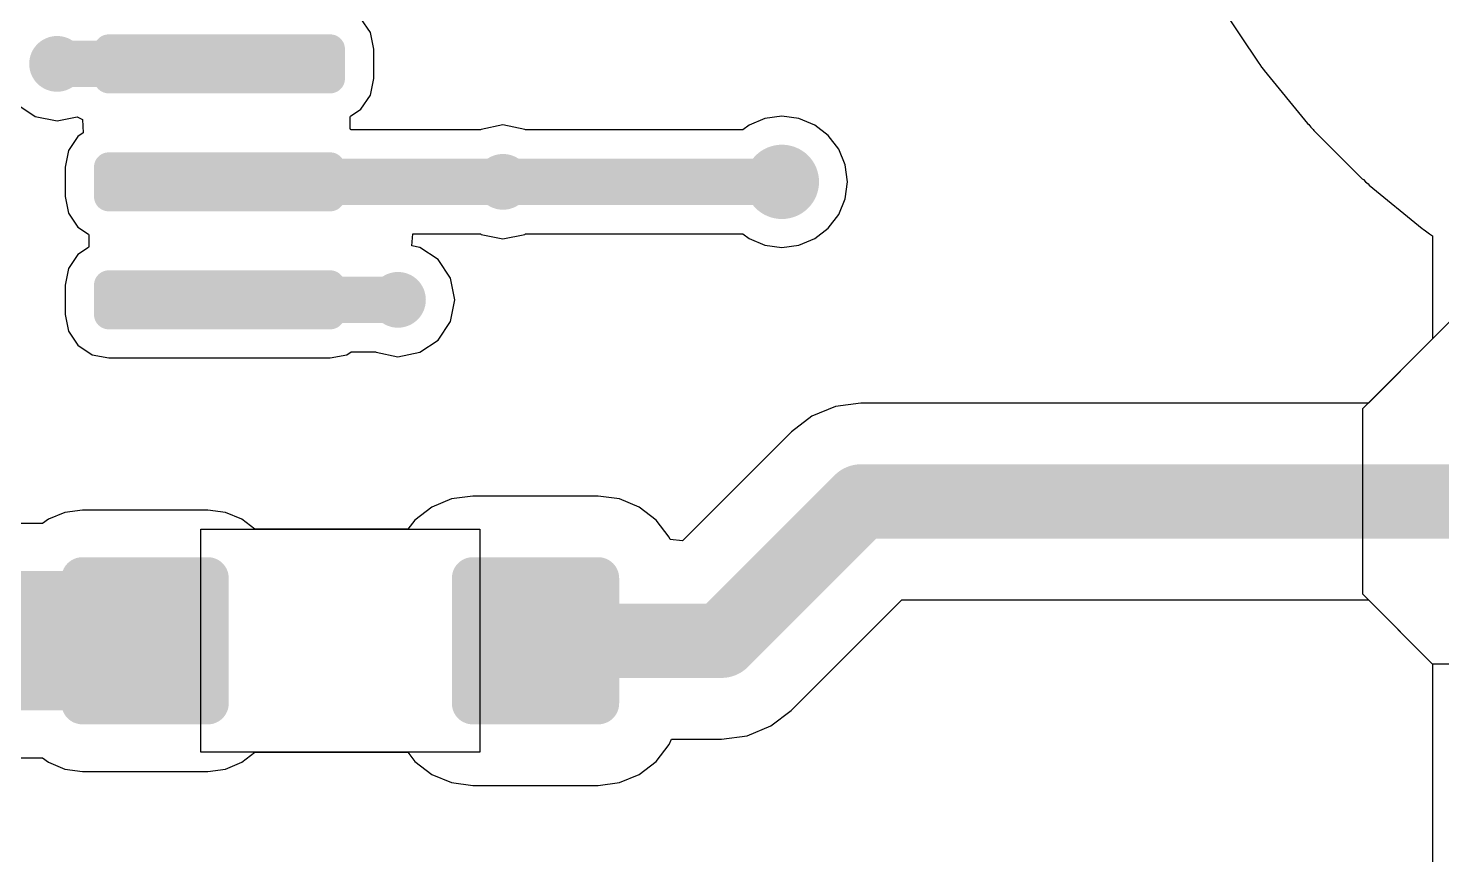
# Model space of a CAD drawing. Header units: millimetres. Extents: x 201 to 305, y 187 to 304.
# Drawn here: x 233.89 to 249.1, y 240.45 to 249.34 of the extents above; entities that cross this region are included whole.
import ezdxf

# ---------------------------------------------------------------- set-up
doc = ezdxf.new("R2010")
doc.units = ezdxf.units.MM
doc.layers.add('TopLayer', color=1, linetype='Continuous')

# ---------------------------------------------------------------- blocks, each defined once
blk = doc.blocks.new('PH08SMD_D20P_PWR_26')
at = {"layer": 'TopLayer', "const_width": 0.159}
for points in [[(-5.953, 3.141, 1), (-5.794, 3.141, 1)], [(-5.636, 3.141, 1), (-5.477, 3.141, 1)], [(-4.683, 3.141, 1), (-4.524, 3.141, 1)], [(-4.366, 3.141, 1), (-4.207, 3.141, 1)], [(-3.413, 3.141, 1), (-3.254, 3.141, 1)], [(-3.096, 3.141, 1), (-2.937, 3.141, 1)], [(-2.143, 3.141, 1), (-1.984, 3.141, 1)], [(-1.826, 3.141, 1), (-1.667, 3.141, 1)], [(-0.873, 3.141, 1), (-0.714, 3.141, 1)], [(-0.556, 3.141, 1), (-0.397, 3.141, 1)], [(0.397, 3.141, 1), (0.556, 3.141, 1)], [(0.714, 3.141, 1), (0.873, 3.141, 1)], [(1.667, 3.141, 1), (1.826, 3.141, 1)], [(1.984, 3.141, 1), (2.143, 3.141, 1)], [(2.937, 3.141, 1), (3.096, 3.141, 1)], [(3.254, 3.141, 1), (3.413, 3.141, 1)], [(4.207, 3.141, 1), (4.366, 3.141, 1)], [(4.524, 3.141, 1), (4.683, 3.141, 1)], [(5.477, 3.141, 1), (5.636, 3.141, 1)], [(5.794, 3.141, 1), (5.953, 3.141, 1)], [(-5.953, 0.759, 1), (-5.794, 0.759, 1)], [(-5.636, 0.759, 1), (-5.477, 0.759, 1)], [(-4.683, 0.759, 1), (-4.524, 0.759, 1)], [(-4.366, 0.759, 1), (-4.207, 0.759, 1)], [(-3.413, 0.759, 1), (-3.254, 0.759, 1)], [(-3.096, 0.759, 1), (-2.937, 0.759, 1)], [(-2.143, 0.759, 1), (-1.984, 0.759, 1)], [(-1.826, 0.759, 1), (-1.667, 0.759, 1)], [(-0.873, 0.759, 1), (-0.714, 0.759, 1)], [(-0.556, 0.759, 1), (-0.397, 0.759, 1)], [(0.397, 0.759, 1), (0.556, 0.759, 1)], [(0.714, 0.759, 1), (0.873, 0.759, 1)], [(1.667, 0.759, 1), (1.826, 0.759, 1)], [(1.984, 0.759, 1), (2.143, 0.759, 1)], [(2.937, 0.759, 1), (3.096, 0.759, 1)], [(3.254, 0.759, 1), (3.413, 0.759, 1)], [(4.207, 0.759, 1), (4.366, 0.759, 1)], [(4.524, 0.759, 1), (4.683, 0.759, 1)], [(5.477, 0.759, 1), (5.636, 0.759, 1)], [(5.794, 0.759, 1), (5.953, 0.759, 1)], [(-5.953, -0.759, 1), (-5.794, -0.759, 1)], [(-5.636, -0.759, 1), (-5.477, -0.759, 1)], [(-4.683, -0.759, 1), (-4.524, -0.759, 1)], [(-4.366, -0.759, 1), (-4.207, -0.759, 1)], [(-3.413, -0.759, 1), (-3.254, -0.759, 1)], [(-3.096, -0.759, 1), (-2.937, -0.759, 1)], [(-2.143, -0.759, 1), (-1.984, -0.759, 1)], [(-1.826, -0.759, 1), (-1.667, -0.759, 1)], [(-0.873, -0.759, 1), (-0.714, -0.759, 1)], [(-0.556, -0.759, 1), (-0.397, -0.759, 1)], [(0.397, -0.759, 1), (0.556, -0.759, 1)], [(0.714, -0.759, 1), (0.873, -0.759, 1)], [(1.667, -0.759, 1), (1.826, -0.759, 1)], [(1.984, -0.759, 1), (2.143, -0.759, 1)], [(2.937, -0.759, 1), (3.096, -0.759, 1)], [(3.254, -0.759, 1), (3.413, -0.759, 1)], [(4.207, -0.759, 1), (4.366, -0.759, 1)], [(4.524, -0.759, 1), (4.683, -0.759, 1)], [(5.477, -0.759, 1), (5.636, -0.759, 1)], [(5.794, -0.759, 1), (5.953, -0.759, 1)], [(-5.953, -3.141, 1), (-5.794, -3.141, 1)], [(-5.636, -3.141, 1), (-5.477, -3.141, 1)], [(-4.683, -3.141, 1), (-4.524, -3.141, 1)], [(-4.366, -3.141, 1), (-4.207, -3.141, 1)], [(-3.413, -3.141, 1), (-3.254, -3.141, 1)], [(-3.096, -3.141, 1), (-2.937, -3.141, 1)], [(-2.143, -3.141, 1), (-1.984, -3.141, 1)], [(-1.826, -3.141, 1), (-1.667, -3.141, 1)], [(-0.873, -3.141, 1), (-0.714, -3.141, 1)], [(-0.556, -3.141, 1), (-0.397, -3.141, 1)], [(0.397, -3.141, 1), (0.556, -3.141, 1)], [(0.714, -3.141, 1), (0.873, -3.141, 1)], [(1.667, -3.141, 1), (1.826, -3.141, 1)], [(1.984, -3.141, 1), (2.143, -3.141, 1)], [(2.937, -3.141, 1), (3.096, -3.141, 1)], [(3.254, -3.141, 1), (3.413, -3.141, 1)], [(4.207, -3.141, 1), (4.366, -3.141, 1)], [(4.524, -3.141, 1), (4.683, -3.141, 1)], [(5.477, -3.141, 1), (5.636, -3.141, 1)], [(5.794, -3.141, 1), (5.953, -3.141, 1)]]:
    blk.add_lwpolyline(points, format="xyb", close=True, dxfattribs=at)
at = {"layer": 'TopLayer'}
for points in [[(-5.874, 0.6), (-5.556, 0.6), (-5.874, 3.3), (-5.556, 3.3)], [(-4.604, 0.6), (-4.286, 0.6), (-4.604, 3.3), (-4.286, 3.3)], [(-3.334, 0.6), (-3.016, 0.6), (-3.334, 3.3), (-3.016, 3.3)], [(-2.064, 0.6), (-1.746, 0.6), (-2.064, 3.3), (-1.746, 3.3)], [(-0.794, 0.6), (-0.476, 0.6), (-0.794, 3.3), (-0.476, 3.3)], [(0.476, 0.6), (0.794, 0.6), (0.476, 3.3), (0.794, 3.3)], [(1.746, 0.6), (2.064, 0.6), (1.746, 3.3), (2.064, 3.3)], [(3.016, 0.6), (3.334, 0.6), (3.016, 3.3), (3.334, 3.3)], [(4.286, 0.6), (4.604, 0.6), (4.286, 3.3), (4.604, 3.3)], [(5.556, 0.6), (5.874, 0.6), (5.556, 3.3), (5.874, 3.3)], [(-6.032, 0.759), (-5.397, 0.759), (-6.032, 3.141), (-5.397, 3.141)], [(-4.762, 0.759), (-4.128, 0.759), (-4.762, 3.141), (-4.128, 3.141)], [(-3.493, 0.759), (-2.858, 0.759), (-3.493, 3.141), (-2.858, 3.141)], [(-2.223, 0.759), (-1.587, 0.759), (-2.223, 3.141), (-1.587, 3.141)], [(-0.952, 0.759), (-0.318, 0.759), (-0.952, 3.141), (-0.318, 3.141)], [(0.318, 0.759), (0.952, 0.759), (0.318, 3.141), (0.952, 3.141)], [(1.587, 0.759), (2.223, 0.759), (1.587, 3.141), (2.223, 3.141)], [(2.857, 0.759), (3.493, 0.759), (2.857, 3.141), (3.493, 3.141)], [(4.128, 0.759), (4.762, 0.759), (4.128, 3.141), (4.762, 3.141)], [(5.398, 0.759), (6.033, 0.759), (5.398, 3.141), (6.033, 3.141)], [(-5.874, -3.3), (-5.556, -3.3), (-5.874, -0.6), (-5.556, -0.6)], [(-4.604, -3.3), (-4.286, -3.3), (-4.604, -0.6), (-4.286, -0.6)], [(-3.334, -3.3), (-3.016, -3.3), (-3.334, -0.6), (-3.016, -0.6)], [(-2.064, -3.3), (-1.746, -3.3), (-2.064, -0.6), (-1.746, -0.6)], [(-0.794, -3.3), (-0.476, -3.3), (-0.794, -0.6), (-0.476, -0.6)], [(0.476, -3.3), (0.794, -3.3), (0.476, -0.6), (0.794, -0.6)], [(1.746, -3.3), (2.064, -3.3), (1.746, -0.6), (2.064, -0.6)], [(3.016, -3.3), (3.334, -3.3), (3.016, -0.6), (3.334, -0.6)], [(4.286, -3.3), (4.604, -3.3), (4.286, -0.6), (4.604, -0.6)], [(5.556, -3.3), (5.874, -3.3), (5.556, -0.6), (5.874, -0.6)], [(-6.032, -3.141), (-5.397, -3.141), (-6.032, -0.759), (-5.397, -0.759)], [(-4.762, -3.141), (-4.128, -3.141), (-4.762, -0.759), (-4.128, -0.759)], [(-3.493, -3.141), (-2.858, -3.141), (-3.493, -0.759), (-2.858, -0.759)], [(-2.223, -3.141), (-1.587, -3.141), (-2.223, -0.759), (-1.587, -0.759)], [(-0.952, -3.141), (-0.318, -3.141), (-0.952, -0.759), (-0.318, -0.759)], [(0.318, -3.141), (0.952, -3.141), (0.318, -0.759), (0.952, -0.759)], [(1.587, -3.141), (2.223, -3.141), (1.587, -0.759), (2.223, -0.759)], [(2.857, -3.141), (3.493, -3.141), (2.857, -0.759), (3.493, -0.759)], [(4.128, -3.141), (4.762, -3.141), (4.128, -0.759), (4.762, -0.759)], [(5.398, -3.141), (6.033, -3.141), (5.398, -0.759), (6.033, -0.759)]]:
    blk.add_solid(points, dxfattribs=at)
blk = doc.blocks.new('TP_SMD_88')
at = {"layer": 'TopLayer', "const_width": 0.4}
blk.add_lwpolyline([(-0.2, 0, 1), (0.2, 0, 1)], format="xyb", close=True, dxfattribs=at)
blk = doc.blocks.new('SMA_115')
at = {"layer": 'TopLayer'}
for p, q in [((-1.5, -1.2), (-1.5, 1.2)), ((-1.5, 1.2), (1.5, 1.2)), ((1.5, 1.2), (1.5, -1.2)), ((1.5, -1.2), (-1.5, -1.2))]:
    blk.add_line(p, q, dxfattribs=at)
at = {"layer": 'TopLayer', "const_width": 0.225}
for points in [[(-2.887, 0.675, 1), (-2.663, 0.675, 1)], [(-1.538, 0.675, 1), (-1.313, 0.675, 1)], [(1.313, 0.675, 1), (1.538, 0.675, 1)], [(2.663, 0.675, 1), (2.887, 0.675, 1)], [(-2.887, -0.675, 1), (-2.663, -0.675, 1)], [(-1.538, -0.675, 1), (-1.313, -0.675, 1)], [(1.313, -0.675, 1), (1.538, -0.675, 1)], [(2.663, -0.675, 1), (2.887, -0.675, 1)]]:
    blk.add_lwpolyline(points, format="xyb", close=True, dxfattribs=at)
at = {"layer": 'TopLayer'}
for points in [[(-2.775, -0.9), (-1.425, -0.9), (-2.775, 0.9), (-1.425, 0.9)], [(1.425, -0.9), (2.775, -0.9), (1.425, 0.9), (2.775, 0.9)], [(-3, -0.675), (-1.2, -0.675), (-3, 0.675), (-1.2, 0.675)], [(1.2, -0.675), (3, -0.675), (1.2, 0.675), (3, 0.675)]]:
    blk.add_solid(points, dxfattribs=at)

msp = doc.modelspace()

# ---------------------------------------------------------------- linework, layer by layer
at = {"layer": 'TopLayer'}
for p, q in [((246.721, 249.579), (247.13, 248.967)), ((237.573, 249.298), (237.472, 249.449)), ((237.609, 249.119), (237.573, 249.298)), ((237.609, 248.801), (237.609, 249.119)), ((247.13, 248.967), (247.142, 248.953)), ((247.142, 248.953), (247.161, 248.924)), ((247.161, 248.924), (247.181, 248.9)), ((237.573, 248.622), (237.609, 248.801)), ((247.181, 248.9), (247.189, 248.887)), ((247.189, 248.887), (247.656, 248.317)), ((237.472, 248.471), (237.573, 248.622)), ((233.77, 248.527), (233.969, 248.395)), ((237.36, 248.396), (237.472, 248.471)), ((233.969, 248.395), (234.203, 248.348)), ((234.203, 248.348), (234.419, 248.391)), ((234.419, 248.391), (234.478, 248.362)), ((234.478, 248.362), (234.483, 248.217)), ((237.356, 248.386), (237.36, 248.396)), ((237.356, 248.264), (237.356, 248.386)), ((239, 248.302), (238.766, 248.255)), ((239.234, 248.255), (239, 248.302)), ((241.647, 248.301), (241.581, 248.251)), ((241.817, 248.372), (241.647, 248.301)), ((242, 248.396), (241.817, 248.372)), ((242.183, 248.372), (242, 248.396)), ((242.353, 248.301), (242.183, 248.372)), ((242.499, 248.189), (242.353, 248.301)), ((247.656, 248.317), (247.667, 248.307)), ((247.667, 248.307), (247.69, 248.279)), ((234.428, 248.179), (234.327, 248.028)), ((234.483, 248.217), (234.428, 248.179)), ((237.36, 248.254), (237.356, 248.264)), ((237.365, 248.251), (237.36, 248.254)), ((238.759, 248.251), (237.365, 248.251)), ((238.766, 248.255), (238.759, 248.251)), ((239.241, 248.251), (239.234, 248.255)), ((241.581, 248.251), (239.241, 248.251)), ((242.611, 248.043), (242.499, 248.189)), ((247.69, 248.279), (247.714, 248.255)), ((247.714, 248.255), (247.723, 248.244)), ((247.723, 248.244), (248.244, 247.723)), ((234.327, 248.028), (234.291, 247.849)), ((242.682, 247.873), (242.611, 248.043)), ((234.291, 247.849), (234.291, 247.531)), ((242.706, 247.69), (242.682, 247.873)), ((248.244, 247.723), (248.255, 247.714)), ((248.255, 247.714), (248.279, 247.69)), ((242.682, 247.507), (242.706, 247.69)), ((248.279, 247.69), (248.307, 247.667)), ((248.307, 247.667), (248.317, 247.656)), ((248.317, 247.656), (248.887, 247.189)), ((234.291, 247.531), (234.327, 247.352)), ((242.611, 247.337), (242.682, 247.507)), ((234.327, 247.352), (234.428, 247.201)), ((242.499, 247.191), (242.611, 247.337)), ((234.428, 247.201), (234.54, 247.126)), ((234.54, 247.126), (234.544, 247.116)), ((234.544, 247.116), (234.544, 246.994)), ((238.018, 247.002), (238.031, 247.129)), ((238.031, 247.129), (238.759, 247.129)), ((238.759, 247.129), (238.766, 247.125)), ((238.766, 247.125), (239, 247.078)), ((239, 247.078), (239.234, 247.125)), ((239.234, 247.125), (239.241, 247.129)), ((239.241, 247.129), (241.581, 247.129)), ((241.581, 247.129), (241.647, 247.079)), ((242.353, 247.079), (242.499, 247.191)), ((248.887, 247.189), (248.9, 247.181)), ((248.9, 247.181), (248.924, 247.161)), ((248.924, 247.161), (248.953, 247.142)), ((248.953, 247.142), (248.967, 247.13)), ((248.967, 247.13), (249, 247.108)), ((249, 247.108), (249, 246)), ((234.54, 246.984), (234.428, 246.909)), ((234.544, 246.994), (234.54, 246.984)), ((238.104, 246.985), (238.018, 247.002)), ((238.303, 246.853), (238.104, 246.985)), ((241.647, 247.079), (241.817, 247.008)), ((241.817, 247.008), (242, 246.984)), ((242, 246.984), (242.183, 247.008)), ((242.183, 247.008), (242.353, 247.079)), ((234.428, 246.909), (234.327, 246.758)), ((238.435, 246.654), (238.303, 246.853)), ((234.327, 246.758), (234.291, 246.579)), ((238.482, 246.42), (238.435, 246.654)), ((234.291, 246.579), (234.291, 246.261)), ((238.435, 246.186), (238.482, 246.42)), ((234.291, 246.261), (234.327, 246.082)), ((238.303, 245.987), (238.435, 246.186)), ((248.25, 245.25), (249.25, 246.25)), ((234.327, 246.082), (234.428, 245.931)), ((234.428, 245.931), (234.58, 245.829)), ((238.104, 245.855), (238.303, 245.987)), ((249, 246), (248.309, 245.309)), ((234.58, 245.829), (234.759, 245.794)), ((234.759, 245.794), (237.141, 245.794)), ((237.141, 245.794), (237.32, 245.829)), ((237.32, 245.829), (237.365, 245.859)), ((237.365, 245.859), (237.629, 245.859)), ((237.629, 245.859), (237.636, 245.855)), ((237.636, 245.855), (237.87, 245.808)), ((237.87, 245.808), (238.104, 245.855)), ((242.577, 245.273), (242.322, 245.167)), ((242.851, 245.309), (242.577, 245.273)), ((248.309, 245.309), (242.851, 245.309)), ((242.322, 245.167), (242.102, 244.999)), ((248.25, 243.25), (248.25, 245.25)), ((242.102, 244.999), (240.93, 243.827)), ((238.447, 244.277), (238.234, 244.189)), ((238.675, 244.308), (238.447, 244.277)), ((240.025, 244.308), (238.675, 244.308)), ((240.253, 244.277), (240.025, 244.308)), ((240.466, 244.189), (240.253, 244.277)), ((234.109, 244.058), (234.047, 244.011)), ((234.286, 244.131), (234.109, 244.058)), ((234.475, 244.156), (234.286, 244.131)), ((235.825, 244.156), (234.475, 244.156)), ((236.014, 244.131), (235.825, 244.156)), ((236.191, 244.058), (236.014, 244.131)), ((236.332, 243.95), (236.191, 244.058)), ((238.051, 244.049), (237.975, 243.95)), ((238.234, 244.189), (238.051, 244.049)), ((240.649, 244.049), (240.466, 244.189)), ((240.789, 243.866), (240.649, 244.049)), ((234.047, 244.011), (229.675, 244.011)), ((237.975, 243.95), (236.332, 243.95)), ((240.799, 243.842), (240.789, 243.866)), ((240.93, 243.827), (240.799, 243.842)), ((242.1, 242.001), (243.29, 243.191)), ((243.29, 243.191), (248.309, 243.191)), ((249, 242.5), (248.25, 243.25)), ((248.309, 243.191), (249, 242.5)), ((250.25, 242.5), (249, 242.5)), ((249, 242.5), (249, 227.2)), ((241.881, 241.833), (242.1, 242.001)), ((241.625, 241.727), (241.881, 241.833)), ((240.649, 241.451), (240.789, 241.634)), ((240.789, 241.634), (240.813, 241.691)), ((240.813, 241.691), (241.351, 241.691)), ((241.351, 241.691), (241.625, 241.727)), ((230.206, 241.489), (234.047, 241.489)), ((234.047, 241.489), (234.109, 241.442)), ((236.191, 241.442), (236.332, 241.55)), ((236.332, 241.55), (237.975, 241.55)), ((237.975, 241.55), (238.051, 241.451)), ((234.109, 241.442), (234.286, 241.369)), ((234.286, 241.369), (234.475, 241.344)), ((234.475, 241.344), (235.825, 241.344)), ((235.825, 241.344), (236.014, 241.369)), ((236.014, 241.369), (236.191, 241.442)), ((238.051, 241.451), (238.234, 241.311)), ((238.234, 241.311), (238.447, 241.223)), ((240.253, 241.223), (240.466, 241.311)), ((240.466, 241.311), (240.649, 241.451)), ((238.447, 241.223), (238.675, 241.192)), ((238.675, 241.192), (240.025, 241.192)), ((240.025, 241.192), (240.253, 241.223))]:
    msp.add_line(p, q, dxfattribs=at)
for points, const_width in [([(234.053, 248.96, 1), (234.353, 248.96, 1)], 0.3), ([(234.078, 248.96, 1), (234.328, 248.96, 1)], 0.25), ([(235.825, 248.96, 1), (236.075, 248.96, 1)], 0.25), ([(235.825, 247.69, 1), (236.075, 247.69, 1)], 0.25), ([(238.85, 247.69, 1), (239.15, 247.69, 1)], 0.3), ([(238.875, 247.69, 1), (239.125, 247.69, 1)], 0.25), ([(238.875, 247.69, 1), (239.125, 247.69, 1)], 0.25), ([(241.875, 247.69, 1), (242.125, 247.69, 1)], 0.25), ([(235.825, 246.42, 1), (236.075, 246.42, 1)], 0.25), ([(237.72, 246.42, 1), (238.02, 246.42, 1)], 0.3), ([(237.745, 246.42, 1), (237.995, 246.42, 1)], 0.25), ([(242.651, 244.25, 1), (243.051, 244.25, 1)], 0.4), ([(242.651, 244.25, 1), (243.051, 244.25, 1)], 0.4), ([(234.775, 242.75, 1), (235.525, 242.75, 1)], 0.75), ([(239.15, 242.75, 1), (239.55, 242.75, 1)], 0.4), ([(241.151, 242.75, 1), (241.551, 242.75, 1)], 0.4), ([(241.151, 242.75, 1), (241.551, 242.75, 1)], 0.4)]:
    msp.add_lwpolyline(points, format="xyb", close=True, dxfattribs=dict(at, const_width=const_width))
for points, const_width in [([(234.203, 248.96), (235.95, 248.96)], 0.5), ([(235.95, 247.69), (239, 247.69)], 0.5), ([(239, 247.69), (242, 247.69)], 0.5), ([(235.95, 246.42), (237.87, 246.42)], 0.5), ([(241.351, 242.75), (242.851, 244.25)], 0.8), ([(242.851, 244.25), (268, 244.25)], 0.8), ([(229.675, 242.75), (235.15, 242.75)], 1.5), ([(239.35, 242.75), (241.351, 242.75)], 0.8)]:
    msp.add_lwpolyline(points, dxfattribs=dict(at, const_width=const_width))

# ---------------------------------------------------------------- block references
for name, p, rotation in [('PH08SMD_D20P_PWR_26', (234, 252.135), 270), ('TP_SMD_88', (242, 247.69), 270), ('SMA_115', (237.25, 242.75), 180)]:
    msp.add_blockref(name, p, dxfattribs=dict(rotation=rotation))

doc.saveas('drawing.dxf')
